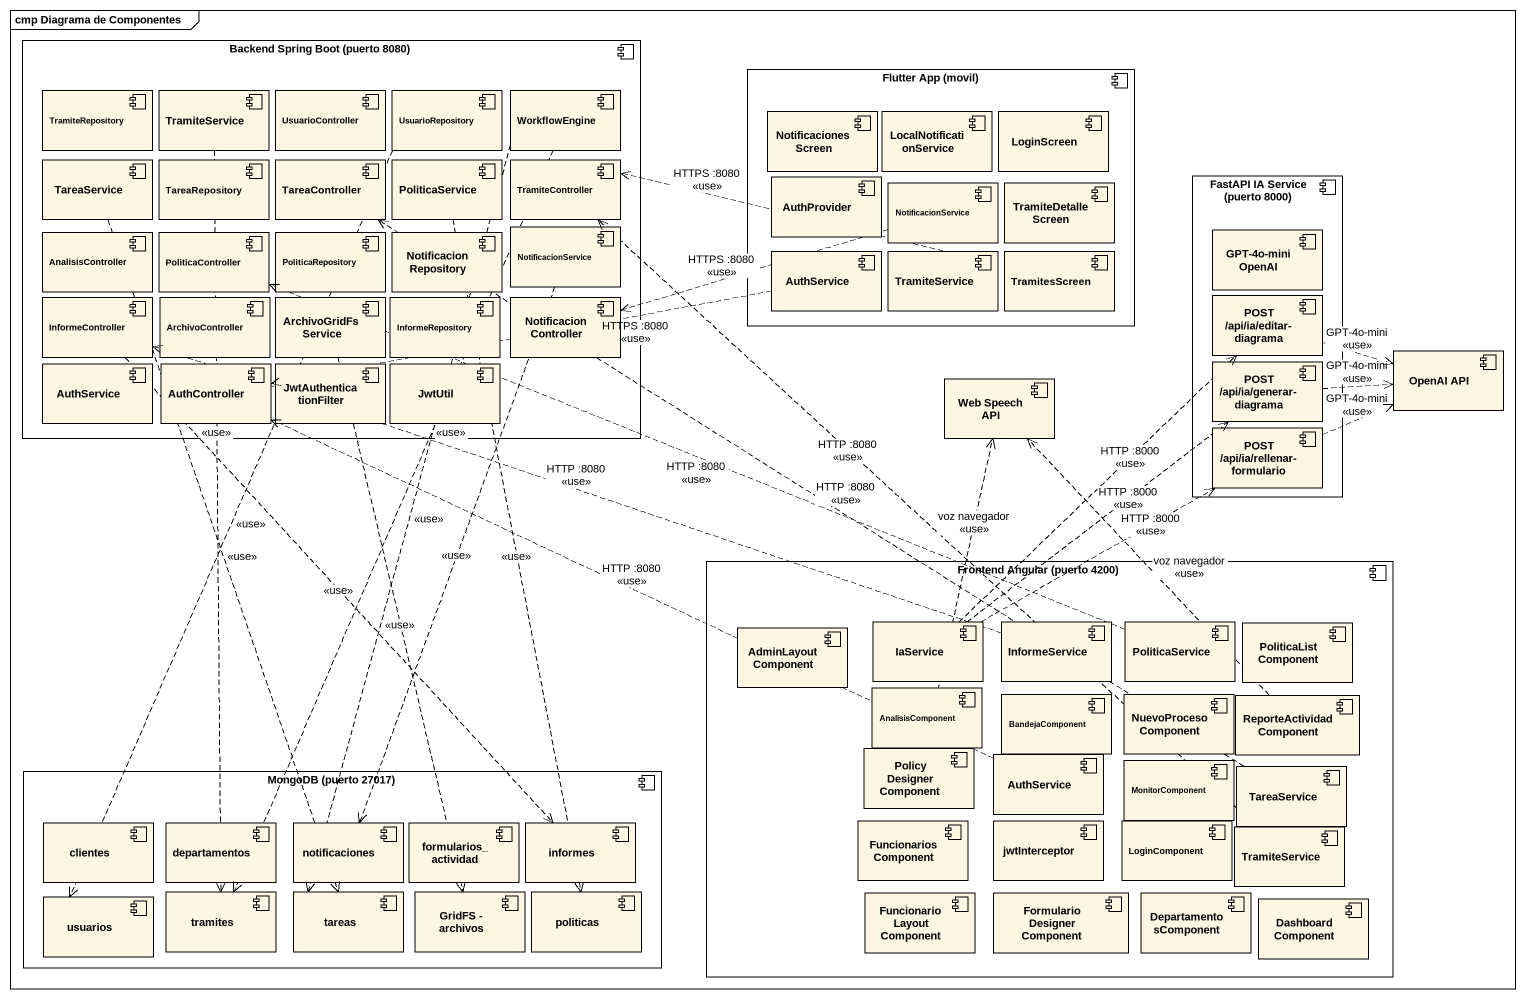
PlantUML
@startuml
mainframe cmp Diagrama de Componentes
component "Backend Spring Boot (puerto 8080)" as Backend_Spring_Boot_puerto {
  component TramiteRepository
  component TramiteService
  component UsuarioController
  component UsuarioRepository
  component WorkflowEngine
  component TareaService
  component TareaRepository
  component TareaController
  component PoliticaService
  component TramiteController
  component AnalisisController
  component PoliticaController
  component PoliticaRepository
  component NotificacionRepository
  component "NotificacionService" as NotificacionService_2
  component InformeController
  component ArchivoController
  component ArchivoGridFsService
  component InformeRepository
  component NotificacionController
  component "AuthService" as AuthService_2
  component AuthController
  component JwtAuthenticationFilter
  component JwtUtil
}
component "Flutter App (movil)" as Flutter_App_movil {
  component NotificacionesScreen
  component LocalNotificationService
  component LoginScreen
  component AuthProvider
  component NotificacionService
  component TramiteDetalleScreen
  component AuthService
  component "TramiteService" as TramiteService_2
  component TramitesScreen
}
component "FastAPI IA Service (puerto 8000)" as FastAPI_IA_Service_puerto {
  component "GPT-4o-mini OpenAI" as GPT_4o_mini_OpenAI
  component "POST /api/ia/editar-diagrama" as POST_api_ia_editar_diagrama
  component "POST /api/ia/generar-diagrama" as POST_api_ia_generar_diagrama
  component "POST /api/ia/rellenar-formulario" as POST_api_ia_rellenar
}
component "OpenAI API" as OpenAI_API
component "Web Speech API" as Web_Speech_API
component "Frontend Angular (puerto 4200)" as Frontend_Angular_puerto_4200 {
  component AdminLayoutComponent
  component IaService
  component InformeService
  component "PoliticaService" as PoliticaService_2
  component PoliticaListComponent
  component AnalisisComponent
  component BandejaComponent
  component NuevoProcesoComponent
  component ReporteActividadComponent
  component PolicyDesignerComponent
  component "AuthService" as AuthService_3
  component MonitorComponent
  component "TareaService" as TareaService_2
  component FuncionariosComponent
  component jwtInterceptor
  component LoginComponent
  component "TramiteService" as TramiteService_3
  component FuncionarioLayoutComponent
  component FormularioDesignerComponent
  component DepartamentosComponent
  component DashboardComponent
}
component "MongoDB (puerto 27017)" as MongoDB_puerto_27017 {
  component clientes
  component departamentos
  component notificaciones
  component formularios_actividad
  component informes
  component usuarios
  component tramites
  component tareas
  component "GridFS - archivos" as GridFS_archivos
  component politicas
}
TramiteService ..> tramites : <<use>>
UsuarioRepository ..> usuarios : <<use>>
WorkflowEngine ..> tramites : <<use>>
WorkflowEngine ..> tareas : <<use>>
TareaService ..> tareas : <<use>>
PoliticaService ..> politicas : <<use>>
NotificacionService .left.> NotificacionController : HTTPS :8080\n<<use>>
NotificacionService_2 ..> notificaciones : <<use>>
AuthService .left.> AuthController : HTTPS :8080\n<<use>>
TramiteService_2 .left.> TramiteController : HTTPS :8080\n<<use>>
InformeController ..> informes : <<use>>
ArchivoGridFsService ..> GridFS_archivos : <<use>>
POST_api_ia_editar_diagrama .right.> OpenAI_API : GPT-4o-mini\n<<use>>
POST_api_ia_generar_diagrama .right.> OpenAI_API : GPT-4o-mini\n<<use>>
POST_api_ia_rellenar .right.> OpenAI_API : GPT-4o-mini\n<<use>>
IaService .up.> POST_api_ia_editar_diagrama : HTTP :8000\n<<use>>
IaService .up.> POST_api_ia_generar_diagrama : HTTP :8000\n<<use>>
IaService .right.> POST_api_ia_rellenar : HTTP :8000\n<<use>>
InformeService .left.> InformeController : HTTP :8080\n<<use>>
PoliticaService_2 .left.> PoliticaController : HTTP :8080\n<<use>>
ReporteActividadComponent .up.> Web_Speech_API : voz navegador\n<<use>>
PolicyDesignerComponent .up.> Web_Speech_API : voz navegador\n<<use>>
AuthService_3 .left.> AuthController : HTTP :8080\n<<use>>
TareaService_2 .up.> TareaController : HTTP :8080\n<<use>>
TramiteService_3 .up.> TramiteController : HTTP :8080\n<<use>>
@enduml
